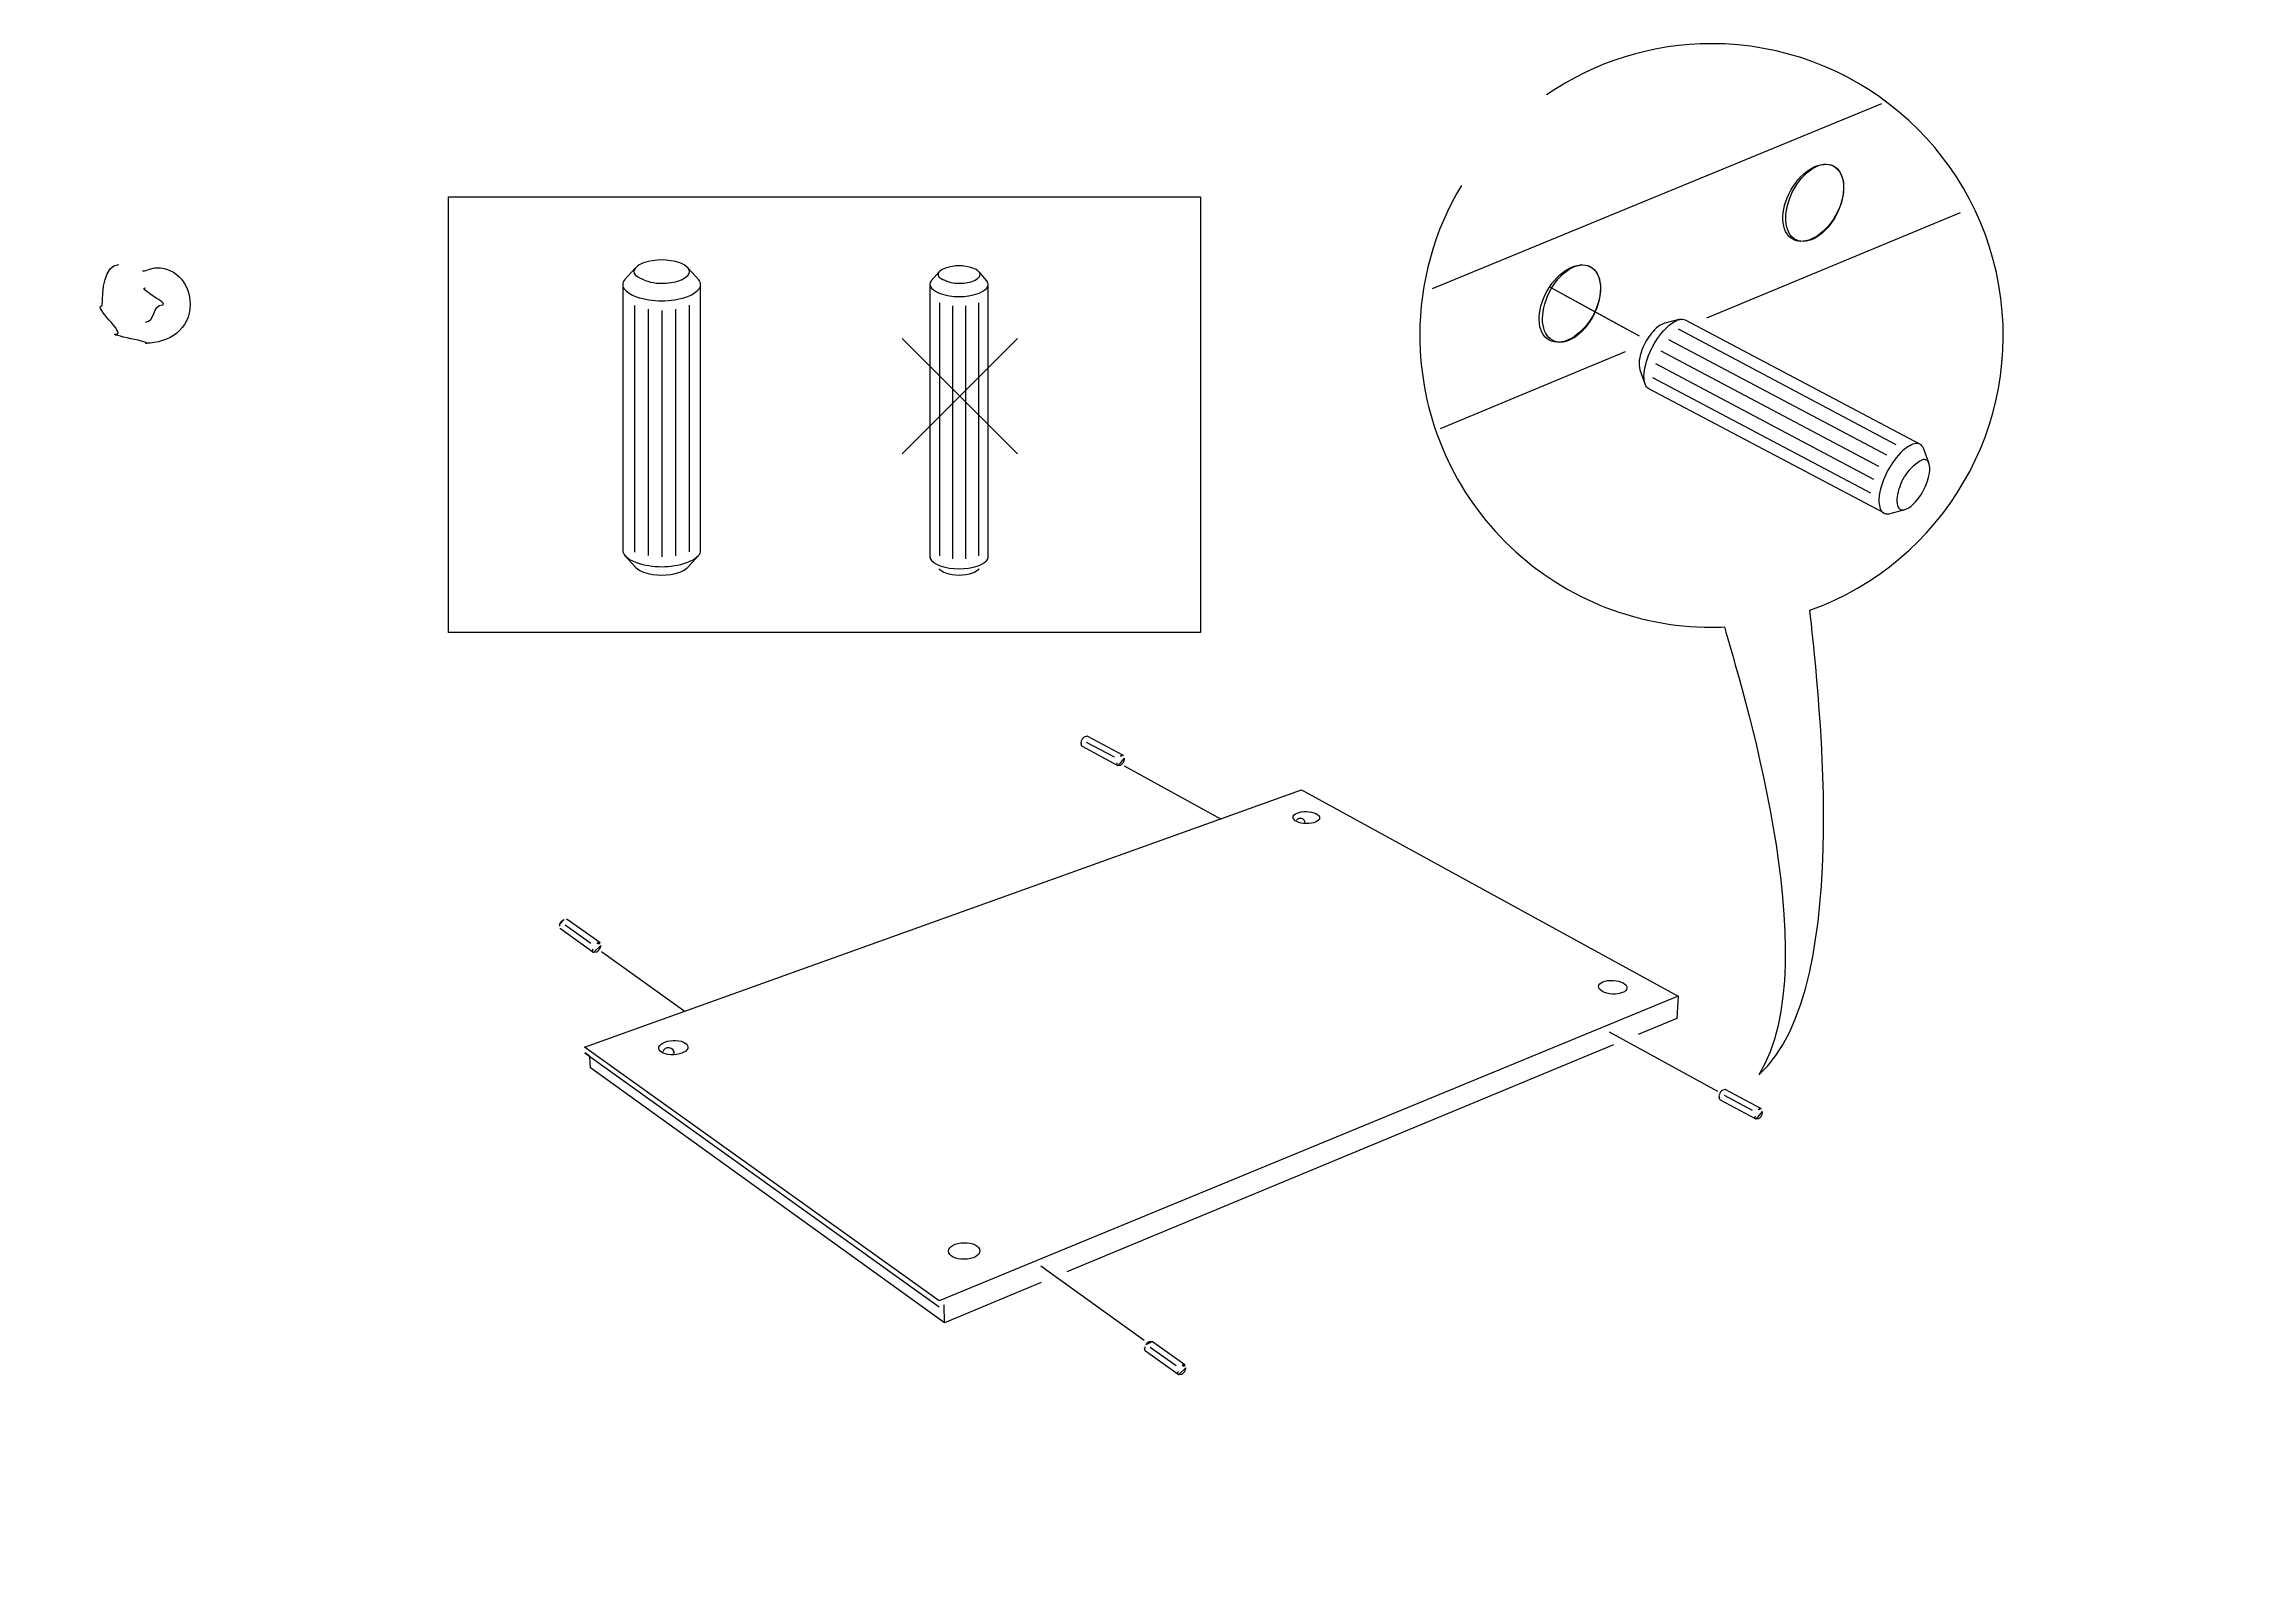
# Model space of a CAD drawing. Header units: metres. Extents: x -27.1 to 47.9, y -10.7 to 6.6.
# Drawn here: x 29.695 to 32.549, y 1.392 to 3.397 of the extents above; entities that cross this region are included whole.
import ezdxf

# ---------------------------------------------------------------- set-up
doc = ezdxf.new("R2010")
doc.units = ezdxf.units.M
doc.header["$MEASUREMENT"] = 0
doc.layers.add('PDF_Working_Num_Penna__255_Num_Penna__255_Num_Penna__255_Num_Penna__255_Num_Penna__255_Num_Penna__255', color=255, linetype='Continuous', lineweight=18)
doc.layers.add('PDF_Working_Num_Penna__7_Num_Penna__7_Num_Penna__7_Num_Penna__7_Num_Penna__7_Num_Penna__7', color=7, linetype='Continuous', lineweight=18)
doc.styles.add('GENERATED_STYLE_1', font='Arial')

msp = doc.modelspace()

# ---------------------------------------------------------------- linework, layer by layer
at = {"layer": 'PDF_Working_Num_Penna__255_Num_Penna__255_Num_Penna__255_Num_Penna__255_Num_Penna__255_Num_Penna__255', "color": 255, "linetype": 'Continuous', "lineweight": 18, "flags": 128}
msp.add_lwpolyline([(31.6807, 3.0698), (31.7626, 3.0249)], dxfattribs=at)
at = {"layer": 'PDF_Working_Num_Penna__7_Num_Penna__7_Num_Penna__7_Num_Penna__7_Num_Penna__7_Num_Penna__7', "color": 7, "linetype": 'Continuous', "lineweight": 18, "flags": 128}
for points in [[(32.0028, 2.6572, 0.841016), (31.8741, 3.3974, 0.152083), (31.6587, 3.3305)], [(31.5473, 3.2123, 0.136676), (31.493, 3.0161, 0.414214), (31.8742, 2.6349, 0.010942), (31.891, 2.6353)], [(30.4676, 3.104), (30.4539, 3.0888, 0.399521), (30.4542, 3.076, 0.116083), (30.4694, 3.0667, 0.162342), (30.5352, 3.0667, 0.116249), (30.5504, 3.076, 0.398825), (30.5508, 3.0888), (30.5371, 3.104)], [(30.8649, 3.0991), (30.8546, 3.0877, 0.400053), (30.8549, 3.0781, 0.11614), (30.8662, 3.071, 0.162217), (30.9157, 3.071, 0.116208), (30.927, 3.0781, 0.398475), (30.9273, 3.0877), (30.917, 3.0991)], [(30.4515, 3.0826), (30.4515, 2.7353, 0.19864), (30.4543, 2.7287, 0.116533), (30.4694, 2.7194, 0.162295), (30.5353, 2.7194, 0.11627), (30.5504, 2.7287, 0.199864), (30.5532, 2.7353), (30.5532, 3.0826)], [(30.8528, 3.083), (30.8528, 2.7272, 0.198139), (30.8549, 2.7223, 0.116454), (30.8662, 2.7153, 0.162037), (30.9157, 2.7153, 0.116235), (30.927, 2.7223, 0.198172), (30.9291, 2.7272), (30.9291, 3.083)], [(31.833, 3.0373), (31.8132, 3.0323), (31.8129, 3.0322, 0.116423), (31.8019, 3.0257, 0.080692), (31.7874, 3.0066, 0.080376), (31.7798, 2.9839, 0.116205), (31.7806, 2.9712)], [(32.0991, 2.7842), (31.7921, 2.9466, -0.199193), (31.7876, 2.9521, -0.116362), (31.7864, 2.9699, -0.080563), (31.7971, 3.0015, -0.080794), (31.8173, 3.0282, -0.116616), (31.8326, 3.0371, -0.1983), (31.8397, 3.0365), (32.1466, 2.874)], [(32.158, 2.8497), (32.151, 2.8689, 0.398999), (32.1395, 2.8747, 0.115926), (32.1242, 2.8657, 0.162355), (32.0934, 2.8075, 0.11611), (32.0945, 2.7897, 0.398806), (32.1057, 2.7833), (32.1255, 2.7884)], [(30.4539, 2.729), (30.4676, 2.7139, 0.008673), (30.4678, 2.7136, 0.11633), (30.4787, 2.7069, 0.162162), (30.526, 2.7069, 0.116515), (30.5368, 2.7136)], [(30.8651, 2.711, 0.116989), (30.8732, 2.706, 0.162404), (30.9087, 2.706, 0.116494), (30.9168, 2.711)], [(31.1051, 2.4676), (31.0593, 2.4923, 0.197893), (31.0583, 2.4924), (31.0553, 2.4917, 0.114722), (31.0536, 2.4907, 0.086507), (31.0514, 2.4879, 0.084152), (31.0502, 2.4845)], [(31.0978, 2.4542), (31.052, 2.4789, -0.205416), (31.0514, 2.4797), (31.0503, 2.4825)], [(31.9388, 2.0059), (31.893, 2.0306, 0.197893), (31.892, 2.0308), (31.889, 2.03, 0.114722), (31.8873, 2.0291, 0.085749), (31.8851, 2.0262, 0.083879), (31.8839, 2.0228)], [(31.9315, 1.9925), (31.8857, 2.0172, -0.205416), (31.8851, 2.018), (31.884, 2.0209)], [(31.177, 1.6587), (31.1346, 1.6889, -0.208592), (31.1341, 1.6898), (31.1334, 1.6927)]]:
    msp.add_lwpolyline(points, format="xyb", dxfattribs=at)
for points in [[(32.0962, 3.319), (31.509, 3.0769)], [(32.1989, 3.1766), (31.8676, 3.0389)], [(30.4666, 3.0555), (30.4666, 2.7332)], [(30.5383, 3.0556), (30.5383, 2.7333)], [(30.8654, 3.0588), (30.8654, 2.7282)], [(30.8824, 3.0548), (30.8824, 2.7244)], [(30.8994, 3.0549), (30.8994, 2.7244)], [(30.9164, 3.0587), (30.9164, 2.7282)], [(31.6635, 3.0792), (31.7798, 3.0155)], [(30.4845, 3.0507), (30.4845, 2.7285)], [(30.5024, 3.0486), (30.5024, 2.7267)], [(30.5203, 3.0506), (30.5203, 2.7284)], [(30.8166, 3.0123), (30.9672, 2.8617)], [(30.8166, 2.8617), (30.9672, 3.0123)], [(32.1031, 2.8598), (31.8183, 3.0105)], [(32.1156, 2.8734), (31.8308, 3.0242)], [(31.7613, 2.9947), (31.5197, 2.8943)], [(31.7877, 2.9517), (31.7807, 2.9709)], [(32.0861, 2.8281), (31.8014, 2.9789)], [(32.0928, 2.8449), (31.8083, 2.9955)], [(32.0822, 2.8099), (31.7974, 2.9607)], [(30.5508, 2.729), (30.5371, 2.7139)], [(31.0939, 2.465), (31.0576, 2.4845)], [(31.1065, 2.4537), (31.2333, 2.3843)], [(30.4016, 2.0863), (31.3383, 2.4225)], [(31.3383, 2.4225), (31.8307, 2.1527)], [(30.4125, 2.2105), (30.3701, 2.2407)], [(30.4099, 2.2217), (30.3763, 2.2456)], [(30.4213, 2.2229), (30.3789, 2.2531)], [(30.5329, 2.1325), (30.4235, 2.2108)], [(31.8307, 2.1527), (30.865, 1.7546)], [(31.8307, 2.1527), (31.8288, 2.1238), (31.7781, 2.1028)], [(30.865, 1.7546), (30.4016, 2.0863)], [(31.746, 2.0894), (31.0317, 1.7926)], [(31.7406, 2.1063), (31.8821, 2.0287)], [(30.4085, 2.0742), (30.8651, 1.7468)], [(30.8719, 1.7262), (30.4093, 2.0591), (30.4085, 2.0742)], [(31.9276, 2.0033), (31.8913, 2.0229)], [(31.1328, 1.7032), (30.9977, 1.7999)], [(30.9982, 1.7786), (30.8719, 1.7262)], [(30.8719, 1.7262), (30.8716, 1.7495)], [(31.1744, 1.6699), (31.1408, 1.6938)], [(31.1859, 1.6711), (31.1435, 1.7013)]]:
    msp.add_lwpolyline(points, dxfattribs=at)
for points in [[(31.2062, 2.6279), (30.2236, 2.6279), (30.2236, 3.1975), (31.2062, 3.1975)], [(30.4085, 2.0741), (30.4019, 2.0789)], [(30.5178, 2.0779), (30.5178, 2.0781), (30.5178, 2.0782), (30.5179, 2.0786), (30.5179, 2.0788)]]:
    msp.add_lwpolyline(points, close=True, dxfattribs=at)
for points in [[(30.4951, 3.0846, 0.024068), (30.5023, 3.0843, 0.080575), (30.526, 3.0881, 0.116515), (30.5368, 3.0948, 0.414012), (30.5368, 3.1042, 0.116174), (30.526, 3.111, 0.162509), (30.4787, 3.111, 0.117028), (30.4679, 3.1043, 0.413726), (30.4679, 3.0948, 0.11633)], [(30.8855, 3.0845, 0.024652), (30.8909, 3.0843, 0.080385), (30.9087, 3.0871, 0.11733), (30.9168, 3.0922, 0.415204), (30.9168, 3.0993, 0.117197), (30.9087, 3.1043, 0.162317), (30.8732, 3.1043, 0.117083), (30.8651, 3.0993, 0.415204), (30.8651, 3.0922, 0.116589)], [(32.128, 2.8345, 0.025425), (32.1243, 2.8283, 0.080985), (32.1167, 2.8056, 0.116988), (32.1175, 2.7929, 0.413714), (32.1259, 2.7884, 0.116013), (32.1369, 2.7949, 0.162713), (32.159, 2.8367, 0.116341), (32.1581, 2.8494, 0.414797), (32.1497, 2.8538, 0.117025)], [(31.0989, 2.4541), (31.1018, 2.4548, 0.11717), (31.1035, 2.4558, 0.081375), (31.1057, 2.4586, 0.083609), (31.1069, 2.462, 0.126757), (31.1068, 2.464)], [(31.104, 2.4677, 0.116615), (31.1017, 2.4664, 0.163291)], [(30.369, 2.2464, -0.082681), (30.3706, 2.2497, -0.087126), (30.3731, 2.2522, -0.111595), (30.3749, 2.253)], [(30.4135, 2.2102), (30.4165, 2.2106, 0.114648), (30.4183, 2.2113, 0.081364), (30.4208, 2.2139, 0.08427), (30.4224, 2.2171, 0.122132), (30.4226, 2.2191)], [(30.4219, 2.222, 0.403197), (30.4203, 2.2231, 0.119795), (30.4178, 2.2221, 0.162775)], [(31.9326, 1.9924), (31.9355, 1.9931, 0.11717), (31.9372, 1.9941, 0.164162), (31.9406, 2.0003, 0.126757), (31.9405, 2.0023)], [(31.9377, 2.006, 0.118062), (31.9354, 2.0047, 0.163141)], [(31.1425, 1.7016), (31.1394, 1.7012, 0.111595), (31.1376, 1.7005, 0.085377), (31.1351, 1.6979, 0.083231)], [(31.178, 1.6585), (31.1811, 1.6589, 0.116672), (31.1829, 1.6596, 0.082255), (31.1854, 1.6621, 0.08427), (31.187, 1.6654, 0.122515), (31.1871, 1.6673)], [(31.1864, 1.6703, 0.397031), (31.1848, 1.6714, 0.118351), (31.1824, 1.6703, 0.16204)]]:
    msp.add_lwpolyline(points, format="xyb", close=True, dxfattribs=at)
at = {"layer": 'PDF_Working_Num_Penna__7_Num_Penna__7_Num_Penna__7_Num_Penna__7_Num_Penna__7_Num_Penna__7', "color": 7, "linetype": 'Continuous', "lineweight": 18}
for centre, radius, start, end in [((31.1045, 2.4664), 0.00132, 17.4641, 62.4087), ((31.3368, 2.3788), 0.00642, 4.5283, 141.4138), ((30.4133, 2.2116), 0.00136, 189.3904, 235.103), ((30.5112, 2.0776), 0.0079, 4.4843, 160.8591), ((31.9382, 2.0048), 0.00132, 17.4641, 62.4087)]:
    msp.add_arc(centre, radius, start, end, dxfattribs=at)
for centre, major_axis, ratio in [((32.0071, 3.1895), (0.0268, 0.0477), 0.613494), ((32.009, 3.1895), (0.0244, 0.0483), 0.597066), ((31.689, 3.0578), (0.0271, 0.0477), 0.619004), ((31.6912, 3.0578), (0.0243, 0.0484), 0.599437), ((31.3447, 2.3862), (-0.0174, 0.0004), 0.452202), ((31.7451, 2.1646), (-0.0186, 0.0011), 0.478091), ((30.5176, 2.0857), (0.0191, 0.0009), 0.490039), ((30.8976, 1.8199), (0.0205, 0.0003), 0.529689)]:
    msp.add_ellipse(centre, major_axis=major_axis, ratio=ratio, dxfattribs=at)
for points in [[(29.7713, 3.0549), (29.7713, 3.0744), (29.7738, 3.1087), (29.793, 3.1087)], [(29.8239, 3.1006), (29.8305, 3.1006), (29.8357, 3.1047), (29.8427, 3.1047)], [(29.8427, 3.1047), (29.8692, 3.1047), (29.8861, 3.0819), (29.8861, 3.0572)], [(29.7894, 3.0178), (29.8034, 3.0178), (29.7573, 3.0549), (29.7713, 3.0549)], [(29.8495, 3.0561), (29.8617, 3.0561), (29.8154, 3.0782), (29.8278, 3.0782)], [(29.8278, 3.0337), (29.8402, 3.0337), (29.8371, 3.0561), (29.8495, 3.0561)], [(29.8861, 3.0572), (29.8861, 3.024), (29.8588, 3.0061), (29.828, 3.0061)], [(29.828, 3.0061), (29.8411, 3.0061), (29.7762, 3.0178), (29.7894, 3.0178)], [(31.7806, 2.9712), (31.7807, 2.9712), (31.7806, 2.9709), (31.7807, 2.9709)], [(30.5368, 2.7136), (30.537, 2.7136), (30.537, 2.7139), (30.5371, 2.7139)], [(30.8649, 2.7112), (30.865, 2.7112), (30.865, 2.711), (30.8651, 2.711)], [(30.9168, 2.711), (30.9169, 2.711), (30.9169, 2.7112), (30.917, 2.7112)], [(31.9359, 2.0501), (32.0655, 2.1662), (32.0096, 2.5819), (32.0028, 2.6572)], [(31.891, 2.6353), (31.9091, 2.57), (32.028, 2.1963), (31.9359, 2.0501)], [(31.0502, 2.4845), (31.0509, 2.4845), (31.0497, 2.4826), (31.0503, 2.4826)], [(31.0553, 2.4917), (31.0553, 2.4917), (31.0552, 2.4917), (31.0552, 2.4917)], [(31.0503, 2.4826), (31.0503, 2.4826), (31.0503, 2.4825), (31.0503, 2.4825)], [(31.097, 2.4577), (31.0979, 2.4577), (31.0963, 2.455), (31.0972, 2.455)], [(31.0972, 2.455), (31.0975, 2.455), (31.0975, 2.4542), (31.0978, 2.4542)], [(31.1051, 2.4676), (31.1055, 2.4676), (31.1036, 2.4677), (31.104, 2.4677)], [(31.0978, 2.4542), (31.0982, 2.4542), (31.0985, 2.4541), (31.0989, 2.4541)], [(30.369, 2.2464), (30.3696, 2.2464), (30.3682, 2.2446), (30.3689, 2.2446)], [(30.3689, 2.2446), (30.3689, 2.2446), (30.3688, 2.2445), (30.3689, 2.2445)], [(30.3695, 2.2416), (30.3699, 2.2416), (30.3697, 2.2407), (30.3701, 2.2407)], [(30.3789, 2.2531), (30.3793, 2.2531), (30.3775, 2.2533), (30.3779, 2.2533)], [(30.4121, 2.2141), (30.413, 2.2141), (30.411, 2.2114), (30.4119, 2.2114)], [(30.4125, 2.2105), (30.4128, 2.2105), (30.4131, 2.2102), (30.4135, 2.2102)], [(31.889, 2.03), (31.889, 2.03), (31.8889, 2.03), (31.8889, 2.03)], [(31.8839, 2.0228), (31.8846, 2.0228), (31.8834, 2.0209), (31.884, 2.0209)], [(31.884, 2.0209), (31.884, 2.0209), (31.884, 2.0209), (31.884, 2.0209)], [(31.9388, 2.0059), (31.9392, 2.0059), (31.9374, 2.006), (31.9377, 2.006)], [(31.9307, 1.996), (31.9316, 1.996), (31.93, 1.9933), (31.9309, 1.9933)], [(31.9309, 1.9933), (31.9312, 1.9933), (31.9312, 1.9925), (31.9315, 1.9925)], [(31.9315, 1.9925), (31.9319, 1.9925), (31.9322, 1.9924), (31.9326, 1.9924)], [(31.1335, 1.6947), (31.1342, 1.6947), (31.1328, 1.6928), (31.1334, 1.6928)], [(31.1334, 1.6928), (31.1334, 1.6928), (31.1334, 1.6927), (31.1334, 1.6927)], [(31.1394, 1.7012), (31.1394, 1.7012), (31.1394, 1.7012), (31.1394, 1.7012)], [(31.1435, 1.7013), (31.1438, 1.7013), (31.142, 1.7016), (31.1424, 1.7016)], [(31.1766, 1.6623), (31.1775, 1.6623), (31.1756, 1.6596), (31.1765, 1.6596)], [(31.1765, 1.6596), (31.1768, 1.6596), (31.1767, 1.6587), (31.177, 1.6587)], [(31.177, 1.6587), (31.1774, 1.6587), (31.1776, 1.6585), (31.178, 1.6585)]]:
    msp.add_open_spline(points, degree=3, dxfattribs=at)

# ---------------------------------------------------------------- texts
at = {"layer": 'PDF_Working_Num_Penna__7_Num_Penna__7_Num_Penna__7_Num_Penna__7_Num_Penna__7_Num_Penna__7', "color": 7, "linetype": 'Continuous', "lineweight": 18, "attachment_point": 7, "style": 'GENERATED_STYLE_1'}
for s, insert, char_height in [('\\A1;{\\pql;\\fArial|b0|i0|c0|p34;4x}', (31.5175, 3.2232), 0.0000077), ('\\A1;{\\pql;\\fArial|b0|i0|c0|p34;12}', (29.6948, 1.3923), 0.00000428), ('\\A1;{\\pql;\\fArial|b0|i0|c0|p34;AA-1843312-3}', (32.5494, 1.3967), 0.00000257)]:
    msp.add_mtext(s, dxfattribs=dict(at, insert=insert, char_height=char_height))
at = {"layer": 'PDF_Working_Num_Penna__7_Num_Penna__7_Num_Penna__7_Num_Penna__7_Num_Penna__7_Num_Penna__7', "color": 7, "linetype": 'Continuous', "lineweight": 18, "char_height": 0.00000321, "attachment_point": 7, "style": 'GENERATED_STYLE_1'}
for s, insert, rotation in [('\\A1;{\\pql;\\fArial|b0|i0|c0|p34;101350}', (31.7308, 2.8922), 332.1041), ('\\A1;{\\pql;\\fArial|b0|i0|c0|p34;101350}', (30.6335, 2.6981), 90), ('\\A1;{\\pql;\\fArial|b0|i0|c0|p34;101345}', (31.0184, 2.698), 90)]:
    msp.add_mtext(s, dxfattribs=dict(at, insert=insert, rotation=rotation))

doc.saveas('drawing.dxf')
